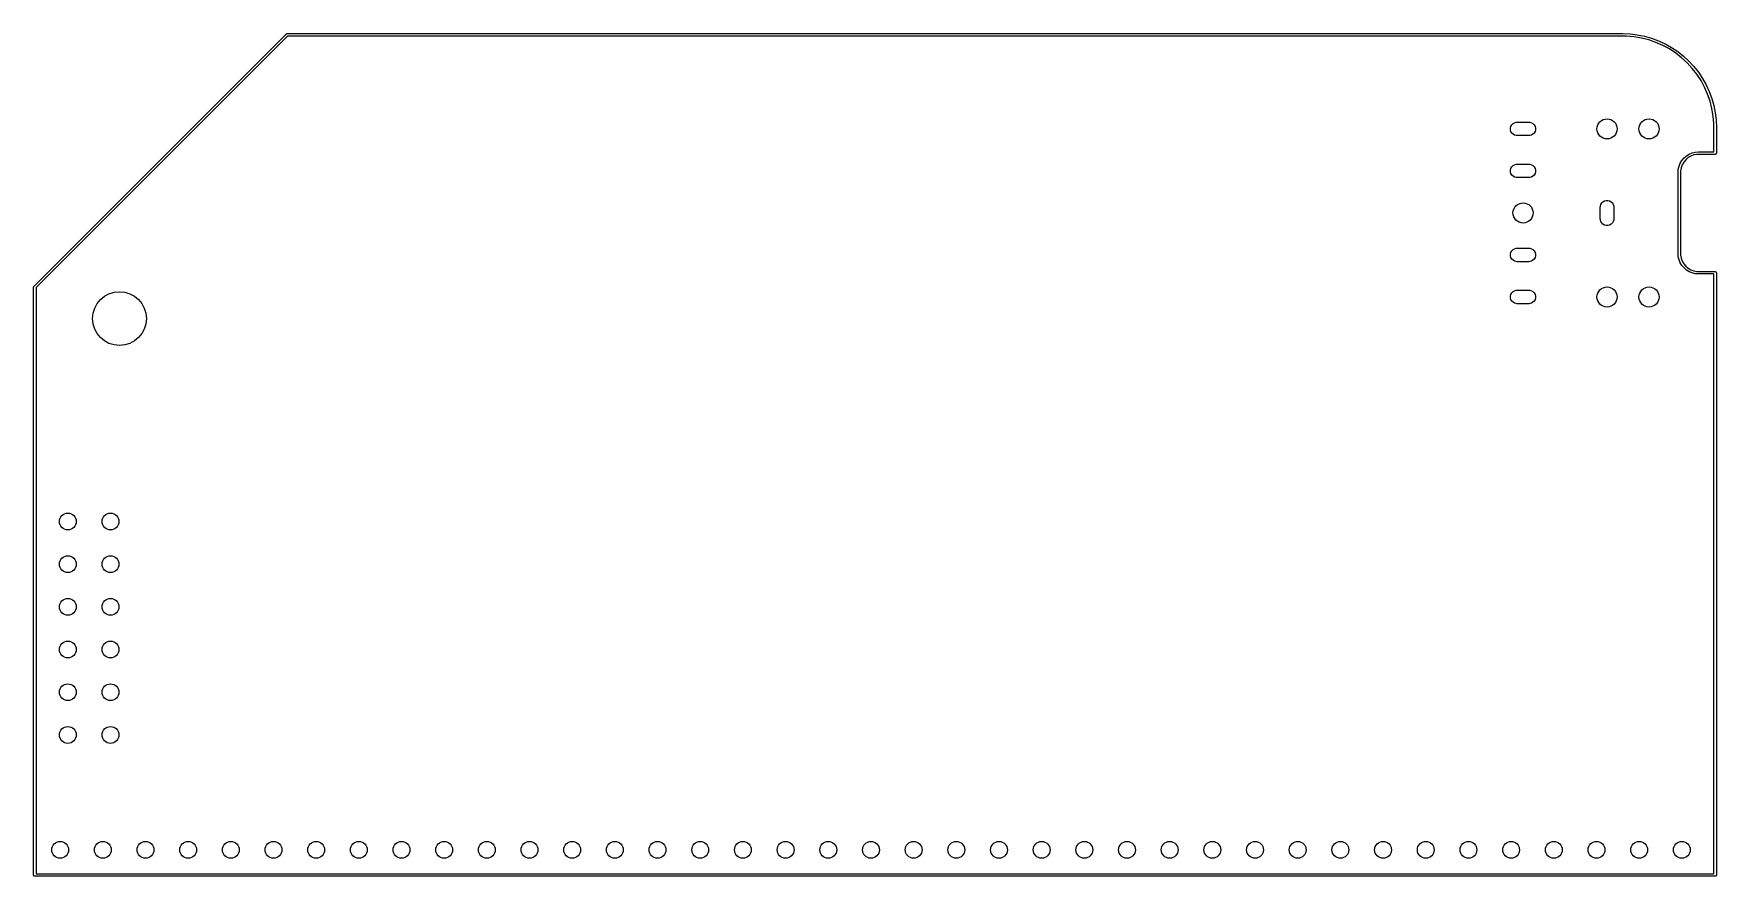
# Model space of a CAD drawing. Extents: x 2.38 to 6.32, y -6.48 to -4.5.
import ezdxf

# ---------------------------------------------------------------- set-up
doc = ezdxf.new("R2010")
doc.units = 0
doc.header["$MEASUREMENT"] = 0
doc.layers.add('BLACK', color=7, linetype='CONTINUOUS')

msp = doc.modelspace()

# ---------------------------------------------------------------- linework, layer by layer
at = {"layer": 'BLACK', "linetype": 'CONTINUOUS'}
for p, q in [((2.3798, -5.0963), (2.9704, -4.5058)), ((2.9737, -4.5108), (2.3848, -5.0996)), ((2.9704, -4.5058), (2.9708, -4.5054)), ((2.9708, -4.5054), (2.9719, -4.505)), ((2.9719, -4.505), (2.9724, -4.5049)), ((2.9724, -4.5049), (6.1024, -4.5049)), ((6.1024, -4.5108), (2.9737, -4.5108)), ((6.1024, -4.5049), (6.1196, -4.5056)), ((6.1112, -4.5108), (6.1024, -4.5108)), ((6.1288, -4.5123), (6.1112, -4.5108)), ((6.1196, -4.5056), (6.1367, -4.5076)), ((6.1462, -4.5152), (6.1288, -4.5123)), ((6.1367, -4.5076), (6.1536, -4.511)), ((6.1634, -4.5195), (6.1462, -4.5152)), ((6.1536, -4.511), (6.1702, -4.5157)), ((6.1801, -4.5253), (6.1634, -4.5195)), ((6.1702, -4.5157), (6.1864, -4.5216)), ((6.1962, -4.5324), (6.1801, -4.5253)), ((6.1864, -4.5216), (6.202, -4.5288)), ((6.2118, -4.5408), (6.1962, -4.5324)), ((6.202, -4.5288), (6.217, -4.5373)), ((6.2266, -4.5504), (6.2118, -4.5408)), ((6.217, -4.5373), (6.2314, -4.5468)), ((6.2405, -4.5613), (6.2266, -4.5504)), ((6.2314, -4.5468), (6.2449, -4.5575)), ((6.2535, -4.5733), (6.2405, -4.5613)), ((6.2449, -4.5575), (6.2576, -4.5692)), ((6.2655, -4.5863), (6.2535, -4.5733)), ((6.2576, -4.5692), (6.2693, -4.5819)), ((6.2763, -4.6002), (6.2655, -4.5863)), ((6.2693, -4.5819), (6.2799, -4.5954)), ((6.286, -4.615), (6.2763, -4.6002)), ((6.2799, -4.5954), (6.2895, -4.6097)), ((6.2895, -4.6097), (6.2979, -4.6248)), ((6.2944, -4.6305), (6.286, -4.615)), ((6.3015, -4.6467), (6.2944, -4.6305)), ((6.2979, -4.6248), (6.3051, -4.6404)), ((6.3072, -4.6634), (6.3015, -4.6467)), ((6.3051, -4.6404), (6.3111, -4.6566)), ((6.3116, -4.6805), (6.3072, -4.6634)), ((6.3111, -4.6566), (6.3158, -4.6732)), ((6.3145, -4.698), (6.3116, -4.6805)), ((6.3158, -4.6732), (6.3191, -4.6901)), ((6.3191, -4.6901), (6.3212, -4.7072)), ((5.8395, -4.7261), (5.8405, -4.7221)), ((5.8395, -4.7302), (5.8395, -4.7261)), ((5.8405, -4.7342), (5.8395, -4.7302)), ((5.8405, -4.7221), (5.8426, -4.7186)), ((5.8426, -4.7186), (5.8455, -4.7157)), ((5.8455, -4.7157), (5.8491, -4.7136)), ((5.8491, -4.7136), (5.853, -4.7125)), ((5.853, -4.7125), (5.8551, -4.7124)), ((5.8551, -4.7124), (5.8826, -4.7124)), ((5.8826, -4.7124), (5.8847, -4.7125)), ((5.8847, -4.7125), (5.8887, -4.7136)), ((5.8887, -4.7136), (5.8922, -4.7157)), ((5.8922, -4.7157), (5.8951, -4.7186)), ((5.8951, -4.7186), (5.8972, -4.7221)), ((5.8972, -4.7221), (5.8983, -4.7261)), ((5.8983, -4.7302), (5.8972, -4.7342)), ((5.8983, -4.7261), (5.8983, -4.7302)), ((6.3159, -4.7156), (6.3145, -4.698)), ((6.3159, -4.7244), (6.3159, -4.7156)), ((6.3159, -4.782), (6.3159, -4.7244)), ((6.3212, -4.7072), (6.3219, -4.7244)), ((6.3219, -4.7244), (6.3219, -4.785)), ((5.8426, -4.7377), (5.8405, -4.7342)), ((5.8455, -4.7406), (5.8426, -4.7377)), ((5.8491, -4.7427), (5.8455, -4.7406)), ((5.853, -4.7438), (5.8491, -4.7427)), ((5.8551, -4.7439), (5.853, -4.7438)), ((5.8826, -4.7439), (5.8551, -4.7439)), ((5.8847, -4.7438), (5.8826, -4.7439)), ((5.8887, -4.7427), (5.8847, -4.7438)), ((5.8922, -4.7406), (5.8887, -4.7427)), ((5.8951, -4.7377), (5.8922, -4.7406)), ((5.8972, -4.7342), (5.8951, -4.7377)), ((6.2344, -4.8152), (6.2373, -4.8082)), ((6.2373, -4.8082), (6.2412, -4.8018)), ((6.2412, -4.8018), (6.2461, -4.7961)), ((6.2454, -4.8058), (6.2417, -4.8122)), ((6.2502, -4.8002), (6.2454, -4.8058)), ((6.2461, -4.7961), (6.2518, -4.7912)), ((6.2558, -4.7954), (6.2502, -4.8002)), ((6.2518, -4.7912), (6.2582, -4.7873)), ((6.2622, -4.7917), (6.2558, -4.7954)), ((6.2582, -4.7873), (6.2652, -4.7844)), ((6.2691, -4.7892), (6.2622, -4.7917)), ((6.2652, -4.7844), (6.2725, -4.7826)), ((6.2763, -4.788), (6.2691, -4.7892)), ((6.2725, -4.7826), (6.28, -4.782)), ((6.28, -4.788), (6.2763, -4.788)), ((6.28, -4.782), (6.3159, -4.782)), ((6.3189, -4.788), (6.28, -4.788)), ((6.3195, -4.7879), (6.3189, -4.788)), ((6.3205, -4.7875), (6.3195, -4.7879)), ((6.3214, -4.7866), (6.3205, -4.7875)), ((6.3218, -4.7856), (6.3214, -4.7866)), ((6.3219, -4.785), (6.3218, -4.7856)), ((5.8395, -4.8245), (5.8405, -4.8205)), ((5.8395, -4.8286), (5.8395, -4.8245)), ((5.8405, -4.8326), (5.8395, -4.8286)), ((5.8405, -4.8205), (5.8426, -4.817)), ((5.8426, -4.8362), (5.8405, -4.8326)), ((5.8426, -4.817), (5.8455, -4.8141)), ((5.8455, -4.8391), (5.8426, -4.8362)), ((5.8455, -4.8141), (5.8491, -4.812)), ((5.8491, -4.8411), (5.8455, -4.8391)), ((5.8491, -4.812), (5.853, -4.811)), ((5.853, -4.8422), (5.8491, -4.8411)), ((5.853, -4.811), (5.8551, -4.8108)), ((5.8551, -4.8423), (5.853, -4.8422)), ((5.8551, -4.8108), (5.8826, -4.8108)), ((5.8826, -4.8423), (5.8551, -4.8423)), ((5.8826, -4.8108), (5.8847, -4.811)), ((5.8847, -4.8422), (5.8826, -4.8423)), ((5.8847, -4.811), (5.8887, -4.812)), ((5.8887, -4.8411), (5.8847, -4.8422)), ((5.8887, -4.812), (5.8922, -4.8141)), ((5.8922, -4.8391), (5.8887, -4.8411)), ((5.8922, -4.8141), (5.8951, -4.817)), ((5.8951, -4.8362), (5.8922, -4.8391)), ((5.8951, -4.817), (5.8972, -4.8205)), ((5.8972, -4.8326), (5.8951, -4.8362)), ((5.8972, -4.8205), (5.8983, -4.8245)), ((5.8983, -4.8286), (5.8972, -4.8326)), ((5.8983, -4.8245), (5.8983, -4.8286)), ((6.232, -4.83), (6.2326, -4.8225)), ((6.232, -5.02), (6.232, -4.83)), ((6.2326, -4.8225), (6.2344, -4.8152)), ((6.2392, -4.8191), (6.238, -4.8263)), ((6.238, -4.8263), (6.238, -4.83)), ((6.238, -4.83), (6.238, -5.02)), ((6.2417, -4.8122), (6.2392, -4.8191)), ((6.05, -4.9112), (6.0501, -4.9092)), ((6.05, -4.9388), (6.05, -4.9112)), ((6.0501, -4.9092), (6.0512, -4.9052)), ((6.0512, -4.9052), (6.0532, -4.9016)), ((6.0532, -4.9016), (6.0561, -4.8987)), ((6.0561, -4.8987), (6.0597, -4.8967)), ((6.0597, -4.8967), (6.0637, -4.8956)), ((6.0637, -4.8956), (6.0678, -4.8956)), ((6.0678, -4.8956), (6.0717, -4.8967)), ((6.0717, -4.8967), (6.0753, -4.8987)), ((6.0753, -4.8987), (6.0782, -4.9016)), ((6.0782, -4.9016), (6.0803, -4.9052)), ((6.0803, -4.9052), (6.0813, -4.9092)), ((6.0813, -4.9092), (6.0815, -4.9112)), ((6.0815, -4.9112), (6.0815, -4.9388)), ((6.0501, -4.9408), (6.05, -4.9388)), ((6.0512, -4.9448), (6.0501, -4.9408)), ((6.0532, -4.9484), (6.0512, -4.9448)), ((6.0561, -4.9513), (6.0532, -4.9484)), ((6.0597, -4.9533), (6.0561, -4.9513)), ((6.0637, -4.9544), (6.0597, -4.9533)), ((6.0678, -4.9544), (6.0637, -4.9544)), ((6.0717, -4.9533), (6.0678, -4.9544)), ((6.0753, -4.9513), (6.0717, -4.9533)), ((6.0782, -4.9484), (6.0753, -4.9513)), ((6.0803, -4.9448), (6.0782, -4.9484)), ((6.0813, -4.9408), (6.0803, -4.9448)), ((6.0815, -4.9388), (6.0813, -4.9408)), ((5.8395, -5.0214), (5.8405, -5.0174)), ((5.8395, -5.0255), (5.8395, -5.0214)), ((5.8405, -5.0295), (5.8395, -5.0255)), ((5.8405, -5.0174), (5.8426, -5.0138)), ((5.8426, -5.033), (5.8405, -5.0295)), ((5.8426, -5.0138), (5.8455, -5.0109)), ((5.8455, -5.0359), (5.8426, -5.033)), ((5.8455, -5.0109), (5.8491, -5.0089)), ((5.8491, -5.038), (5.8455, -5.0359)), ((5.8491, -5.0089), (5.853, -5.0078)), ((5.853, -5.039), (5.8491, -5.038)), ((5.853, -5.0078), (5.8551, -5.0077)), ((5.8551, -5.0392), (5.853, -5.039)), ((5.8551, -5.0077), (5.8826, -5.0077)), ((5.8826, -5.0392), (5.8551, -5.0392)), ((5.8826, -5.0077), (5.8847, -5.0078)), ((5.8847, -5.039), (5.8826, -5.0392)), ((5.8847, -5.0078), (5.8887, -5.0089)), ((5.8887, -5.038), (5.8847, -5.039)), ((5.8887, -5.0089), (5.8922, -5.0109)), ((5.8922, -5.0359), (5.8887, -5.038)), ((5.8922, -5.0109), (5.8951, -5.0138)), ((5.8951, -5.033), (5.8922, -5.0359)), ((5.8951, -5.0138), (5.8972, -5.0174)), ((5.8972, -5.0295), (5.8951, -5.033)), ((5.8972, -5.0174), (5.8983, -5.0214)), ((5.8983, -5.0255), (5.8972, -5.0295)), ((5.8983, -5.0214), (5.8983, -5.0255)), ((6.2326, -5.0275), (6.232, -5.02)), ((6.2344, -5.0348), (6.2326, -5.0275)), ((6.2373, -5.0418), (6.2344, -5.0348)), ((6.2412, -5.0482), (6.2373, -5.0418)), ((6.238, -5.02), (6.238, -5.0237)), ((6.238, -5.0237), (6.2392, -5.0309)), ((6.2392, -5.0309), (6.2417, -5.0378)), ((6.2417, -5.0378), (6.2454, -5.0442)), ((6.2454, -5.0442), (6.2502, -5.0498)), ((6.2461, -5.0539), (6.2412, -5.0482)), ((6.2518, -5.0588), (6.2461, -5.0539)), ((6.2502, -5.0498), (6.2558, -5.0546)), ((6.2582, -5.0627), (6.2518, -5.0588)), ((6.2558, -5.0546), (6.2622, -5.0583)), ((6.2652, -5.0656), (6.2582, -5.0627)), ((6.2622, -5.0583), (6.2691, -5.0608)), ((6.2725, -5.0674), (6.2652, -5.0656)), ((6.2691, -5.0608), (6.2763, -5.062)), ((6.28, -5.068), (6.2725, -5.0674)), ((6.2763, -5.062), (6.28, -5.062)), ((6.28, -5.062), (6.3189, -5.062)), ((6.3159, -5.068), (6.28, -5.068)), ((6.3159, -6.4734), (6.3159, -5.068)), ((6.3189, -5.062), (6.3195, -5.0621)), ((6.3195, -5.0621), (6.3205, -5.0625)), ((6.3205, -5.0625), (6.3214, -5.0634)), ((6.3214, -5.0634), (6.3218, -5.0644)), ((6.3218, -5.0644), (6.3219, -5.065)), ((6.3219, -5.065), (6.3219, -6.4764)), ((2.3789, -5.0984), (2.379, -5.0978)), ((2.3789, -6.4764), (2.3789, -5.0984)), ((2.379, -5.0978), (2.3794, -5.0968)), ((2.3794, -5.0968), (2.3798, -5.0963)), ((2.3848, -5.0996), (2.3848, -6.4734)), ((5.8395, -5.1198), (5.8405, -5.1158)), ((5.8395, -5.1239), (5.8395, -5.1198)), ((5.8405, -5.1279), (5.8395, -5.1239)), ((5.8405, -5.1158), (5.8426, -5.1123)), ((5.8426, -5.1123), (5.8455, -5.1094)), ((5.8455, -5.1094), (5.8491, -5.1073)), ((5.8491, -5.1073), (5.853, -5.1062)), ((5.853, -5.1062), (5.8551, -5.1061)), ((5.8551, -5.1061), (5.8826, -5.1061)), ((5.8826, -5.1061), (5.8847, -5.1062)), ((5.8847, -5.1062), (5.8887, -5.1073)), ((5.8887, -5.1073), (5.8922, -5.1094)), ((5.8922, -5.1094), (5.8951, -5.1123)), ((5.8951, -5.1123), (5.8972, -5.1158)), ((5.8972, -5.1158), (5.8983, -5.1198)), ((5.8983, -5.1239), (5.8972, -5.1279)), ((5.8983, -5.1198), (5.8983, -5.1239)), ((5.8426, -5.1314), (5.8405, -5.1279)), ((5.8455, -5.1343), (5.8426, -5.1314)), ((5.8491, -5.1364), (5.8455, -5.1343)), ((5.853, -5.1375), (5.8491, -5.1364)), ((5.8551, -5.1376), (5.853, -5.1375)), ((5.8826, -5.1376), (5.8551, -5.1376)), ((5.8847, -5.1375), (5.8826, -5.1376)), ((5.8887, -5.1364), (5.8847, -5.1375)), ((5.8922, -5.1343), (5.8887, -5.1364)), ((5.8951, -5.1314), (5.8922, -5.1343)), ((5.8972, -5.1279), (5.8951, -5.1314)), ((2.379, -6.477), (2.3789, -6.4764)), ((2.3794, -6.478), (2.379, -6.477)), ((2.3802, -6.4788), (2.3794, -6.478)), ((2.3813, -6.4793), (2.3802, -6.4788)), ((2.3819, -6.4793), (2.3813, -6.4793)), ((6.3189, -6.4793), (2.3819, -6.4793)), ((2.3848, -6.4734), (6.3159, -6.4734)), ((6.3195, -6.4793), (6.3189, -6.4793)), ((6.3205, -6.4788), (6.3195, -6.4793)), ((6.3214, -6.478), (6.3205, -6.4788)), ((6.3218, -6.477), (6.3214, -6.478)), ((6.3219, -6.4764), (6.3218, -6.477))]:
    msp.add_line(p, q, dxfattribs=at)
at = {"layer": 'BLACK'}
for centre, radius in [((6.0657, -4.7281), 0.0236), ((6.1641, -4.7281), 0.0236), ((5.8689, -4.925), 0.0236), ((2.58, -5.1725), 0.063), ((6.0657, -5.1219), 0.0236), ((6.1641, -5.1219), 0.0236), ((2.4591, -5.648), 0.0197), ((2.5591, -5.648), 0.0197), ((2.4591, -5.748), 0.0197), ((2.5591, -5.748), 0.0197), ((2.4591, -5.848), 0.0197), ((2.5591, -5.848), 0.0197), ((2.4591, -5.948), 0.0197), ((2.5591, -5.948), 0.0197), ((2.4591, -6.048), 0.0197), ((2.5591, -6.048), 0.0197), ((2.4591, -6.148), 0.0197), ((2.5591, -6.148), 0.0197), ((2.4409, -6.4173), 0.0197), ((2.5409, -6.4173), 0.0197), ((2.6409, -6.4173), 0.0197), ((2.7409, -6.4173), 0.0197), ((2.8409, -6.4173), 0.0197), ((2.9409, -6.4173), 0.0197), ((3.0409, -6.4173), 0.0197), ((3.1409, -6.4173), 0.0197), ((3.2409, -6.4173), 0.0197), ((3.3409, -6.4173), 0.0197), ((3.4409, -6.4173), 0.0197), ((3.5409, -6.4173), 0.0197), ((3.6409, -6.4173), 0.0197), ((3.7409, -6.4173), 0.0197), ((3.8409, -6.4173), 0.0197), ((3.9409, -6.4173), 0.0197), ((4.0409, -6.4173), 0.0197), ((4.1409, -6.4173), 0.0197), ((4.2409, -6.4173), 0.0197), ((4.3409, -6.4173), 0.0197), ((4.4409, -6.4173), 0.0197), ((4.5409, -6.4173), 0.0197), ((4.6409, -6.4173), 0.0197), ((4.7409, -6.4173), 0.0197), ((4.8409, -6.4173), 0.0197), ((4.9409, -6.4173), 0.0197), ((5.0409, -6.4173), 0.0197), ((5.1409, -6.4173), 0.0197), ((5.2409, -6.4173), 0.0197), ((5.3409, -6.4173), 0.0197), ((5.4409, -6.4173), 0.0197), ((5.5409, -6.4173), 0.0197), ((5.6409, -6.4173), 0.0197), ((5.7409, -6.4173), 0.0197), ((5.8409, -6.4173), 0.0197), ((5.9409, -6.4173), 0.0197), ((6.0409, -6.4173), 0.0197), ((6.1409, -6.4173), 0.0197), ((6.2409, -6.4173), 0.0197)]:
    msp.add_circle(centre, radius, dxfattribs=at)

doc.saveas('drawing.dxf')
